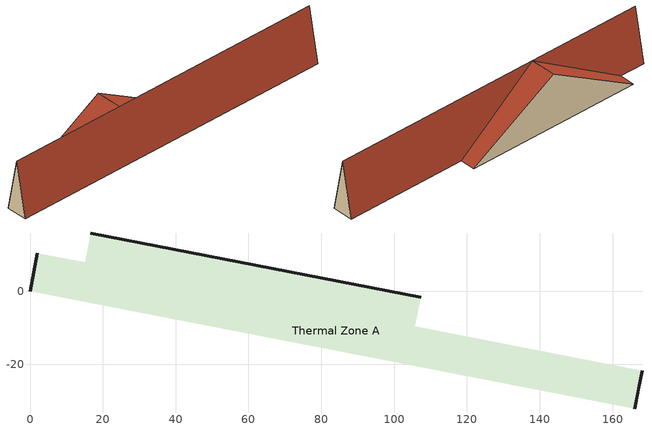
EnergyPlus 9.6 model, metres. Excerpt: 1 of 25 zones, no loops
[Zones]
Thermal Zone A
 floor to Thermal Zone 23 (Interior Floor): 0,0 2.04,10.51 15.15,7.97 105.69,-9.63 168.09,-21.76 166.04,-32.28 z115.56
 floor to Thermal Zone 24 (Interior Floor): 15.15,7.97 16.71,16.02 107.26,-1.58 105.69,-9.63 z115.56
 wall outside (Ext Wall): 166.04,-32.28,115.56 168.09,-21.76,115.56 167.06,-27.01,143.13; 0,0,115.56 1.02,5.26,143.13 2.04,10.51,115.56; 61.99,7.22,143.13 107.26,-1.58,115.56 16.71,16.02,115.56
 roof outside (Ext Roof): 0,0,115.56 166.04,-32.28,115.56 167.06,-27.01,143.13 1.02,5.26,143.13; 59.4,-6.09,143.13 167.06,-27.01,143.13 168.09,-21.76,115.56 105.69,-9.63,115.56; 1.02,5.26,143.13 59.4,-6.09,143.13 15.15,7.97,115.56 2.04,10.51,115.56; 15.15,7.97,115.56 59.4,-6.09,143.13 61.99,7.22,143.13 16.71,16.02,115.56; 59.4,-6.09,143.13 105.69,-9.63,115.56 107.26,-1.58,115.56 61.99,7.22,143.13
[Building]
Building 1: North Axis {deg}=-0
[Site:Location]
Washington Dc Dulles IntL Ar: Latitude {deg}=38.98; Longitude {deg}=-77.47; Time Zone {hr}=-5; Elevation {m}=82
[SizingPeriod:DesignDay] Month=7; Day of Month=21; Day Type=SummerDesignDay; Daily Dry-Bulb Temperature Range {deltaC}=14.4; Dry-Bulb Temperature Range Modifier Type=DefaultMultipliers; Barometric Pressure {Pa}=86790; Wind Speed {m/s}=5; Wind Direction {deg}=340; Rain Indicator=No; Snow Indicator=No; Daylight Saving Time Indicator=No; Solar Model Indicator=ASHRAETau; ASHRAE Clear Sky Optical Depth for Beam Irradiance (taub)=0.339; ASHRAE Clear Sky Optical Depth for Diffuse Irradiance (taud)=2.366; Begin Environment Reset Mode=FullResetAtBeginEnvironment
Name | Maximum Dry-Bulb Temperature {C} | Humidity Condition Type | Wetbulb or DewPoint at Maximum Dry-Bulb {C} | Enthalpy at Maximum Dry-Bulb {J/kg}
SALT-LAKE-CITY-IAP Ann Clg .4% Condns DB=>MWB | 36.5 | Wetbulb | 17.1
SALT-LAKE-CITY-IAP Ann Clg .4% Condns DP=>MDB | 22.5 | Dewpoint | 15.6
SALT-LAKE-CITY-IAP Ann Clg .4% Condns Enth=>MDB | 30.8 | Enthalpy |  | 59300
SALT-LAKE-CITY-IAP Ann Clg .4% Condns WB=>MDB | 31.2 | Wetbulb | 19
[Material] Thermal Absorptance=0.9
Name | Roughness | Thickness m | Conductivity W/m-K | Density kg/m3 | Specific Heat J/kg-K | Solar Absorptance | Visible Absorptance
wall concrete | MediumRough | 0.03 | 0.5 | 2243 | 837 | 0.65 | 0.65
roof concrete | MediumRough | 0.05 | 0.5 | 2243 | 837 | 0.65 | 0.65
Wall Insulation [18]; Roof Insulation [18] | MediumRough | 0.1693 | 0.049 | 265 | 836.8 | 0.7 | 0.7
F16 Acoustic tile | MediumSmooth | 0.0191 | 0.06 | 368 | 590 | 0.3 | 0.3
M11 100mm lightweight concrete | MediumRough | 0.1016 | 0.53 | 1280 | 840 | 0.5 | 0.5
[Material:AirGap]
F05 Ceiling air space resistance: Thermal Resistance m2-K/W=0.18
[Construction]
Ext Roof: roof concrete, Roof Insulation [18]
Ext Wall: wall concrete, Wall Insulation [18]
Interior Floor: F16 Acoustic tile, F05 Ceiling air space resistance, M11 100mm lightweight concrete
[Zone]
Thermal Zone A: 11, 0, 0, 115.56, , 1, , , , , , No
